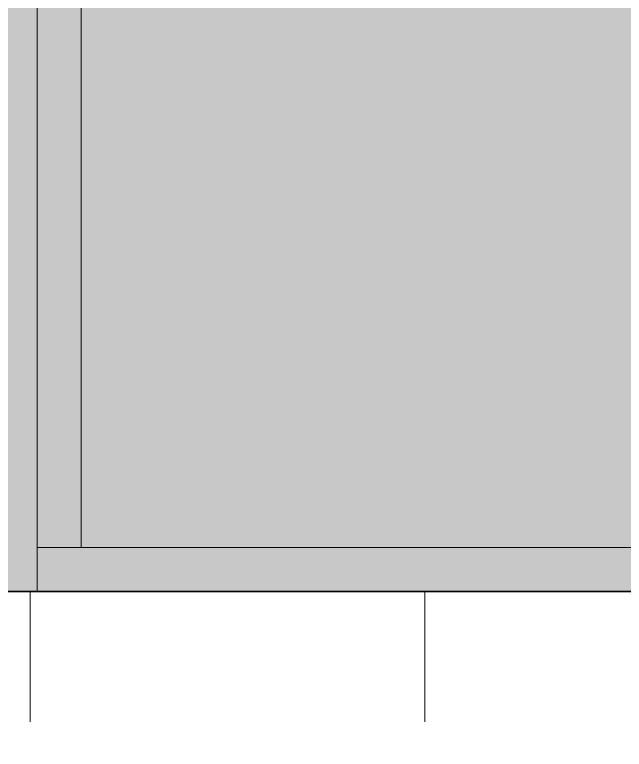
# Model space of a CAD drawing. Header units: inches. Extents: x 20273 to 40654, y -355 to 835.
# Drawn here: x 22758.15 to 22785.96, y -7.21 to 26.32 of the extents above; entities that cross this region are included whole.
import ezdxf

# ---------------------------------------------------------------- set-up
doc = ezdxf.new("R2010")
doc.units = ezdxf.units.IN
doc.header["$MEASUREMENT"] = 0
doc.linetypes.add('Grid Line 1_2_', pattern=[0.875, 0.5, -0.125, 0.125, -0.125])
for name, color, linetype, lineweight in [('A-DOOR', 31, 'Continuous', 13), ('A-FLOR-LEVL', 51, 'Continuous', 9), ('A-GLAZ-CURT', 52, 'Continuous', 13), ('A-GLAZ-CWMG', 51, 'Continuous', 13), ('C-TOPO', 7, 'Continuous', 13)]:
    doc.layers.add(name, color=color, linetype=linetype, lineweight=lineweight)

# ---------------------------------------------------------------- blocks, each defined once
blk = doc.blocks.new('Sliding Door - one-1327198-Elevation - West')
at = {"layer": 'A-DOOR'}
h = blk.add_hatch(color=256, dxfattribs=at)
h.paths.add_polyline_path([(22759.178, 0), (22759.178, 96), (22727.239, 96), (22727.239, 0)], flags=0)
h.paths.add_polyline_path([(22732.239, 5), (22732.239, 91), (22754.178, 91), (22754.178, 5)], flags=0)
blk = doc.blocks.new('System Panel - INSULATED LOW-E GLAZING _SEE ELEVATIONS FOR U-FACTOR_ SHGC_ _ LT_-1142391-Elevation - West')
at = {"layer": 'A-GLAZ-CURT'}
blk.add_hatch(color=256, dxfattribs=at).paths.add_polyline_path([(22762.862, 2), (22793.428, 2), (22793.428, 96), (22761.178, 96), (22761.178, 2)], flags=0)
blk = doc.blocks.new('Rectangular Mullion - Exterior 2_ x 4_5_-1142343-Elevation - West')
at = {"layer": 'A-GLAZ-CWMG'}
blk.add_hatch(color=256, dxfattribs=at).paths.add_polyline_path([(22616.428, 2), (22616.428, 96), (22614.428, 96), (22614.428, 2)], flags=0)
for p, q in [((22614.428, 96), (22614.428, 2)), ((22616.428, 2), (22616.428, 96)), ((22616.428, 2), (22614.428, 2))]:
    blk.add_line(p, q, dxfattribs=at)
blk = doc.blocks.new('Rectangular Mullion - Exterior 2_ x 4_5_-1135332-Elevation - West')
at = {"layer": 'A-GLAZ-CWMG'}
blk.add_hatch(color=256, dxfattribs=at).paths.add_polyline_path([(22759.178, 0), (22795.428, 0), (22795.428, 2), (22759.178, 2)], flags=0)
for p, q in [((22759.178, 0), (22759.178, 2)), ((22795.428, 2), (22759.178, 2)), ((22795.428, 2), (22795.428, 0))]:
    blk.add_line(p, q, dxfattribs=at)

msp = doc.modelspace()

# ---------------------------------------------------------------- hatches: boundary and pattern name
at = {"layer": 'C-TOPO', "lineweight": 9}
h = msp.add_hatch(dxfattribs=at)
h.set_pattern_fill('FP_10', color=8, style=0, pattern_type=2)
h.set_pattern_definition([(0, (22782.816, 0), (48, 48), [48, -48]), (0, (22782.816, 18), (48, 48), [48, -48]), (0, (22782.816, 36), (48, 48), [48, -48]), (90, (22788.816, 42), (-48, 48), [48, -48]), (90, (22806.816, 42), (-48, 48), [48, -48]), (90, (22824.816, 42), (-48, 48), [48, -48])])
h.paths.add_polyline_path([(22833.075, -79.68), (23033.998, -79.68), (23033.998, 0), (20555.038, 0), (20555.038, -79.68), (22724.128, -79.68)], flags=0)

# ---------------------------------------------------------------- linework, layer by layer
at = {"layer": 'A-FLOR-LEVL', "linetype": 'Grid Line 1_2_'}
msp.add_line((20361.601, 0), (23817.885, 0), dxfattribs=at)
at = {"layer": 'C-TOPO', "lineweight": 35}
msp.add_line((22956.737, 0), (22588.696, 0), dxfattribs=at)
at = {"layer": 'C-TOPO'}
msp.add_line((22956.735, 0), (22588.696, 0), dxfattribs=at)

# ---------------------------------------------------------------- block references
at = {"layer": 'A-DOOR'}
msp.add_blockref('Sliding Door - one-1327198-Elevation - West', (0, 0), dxfattribs=at)
at = {"layer": 'A-GLAZ-CURT'}
msp.add_blockref('System Panel - INSULATED LOW-E GLAZING _SEE ELEVATIONS FOR U-FACTOR_ SHGC_ _ LT_-1142391-Elevation - West', (0, 0), dxfattribs=at)
at = {"layer": 'A-GLAZ-CWMG'}
for name, p in [('Rectangular Mullion - Exterior 2_ x 4_5_-1142343-Elevation - West', (144.75, 0)), ('Rectangular Mullion - Exterior 2_ x 4_5_-1135332-Elevation - West', (0, 0))]:
    msp.add_blockref(name, p, dxfattribs=at)

doc.saveas('drawing.dxf')
